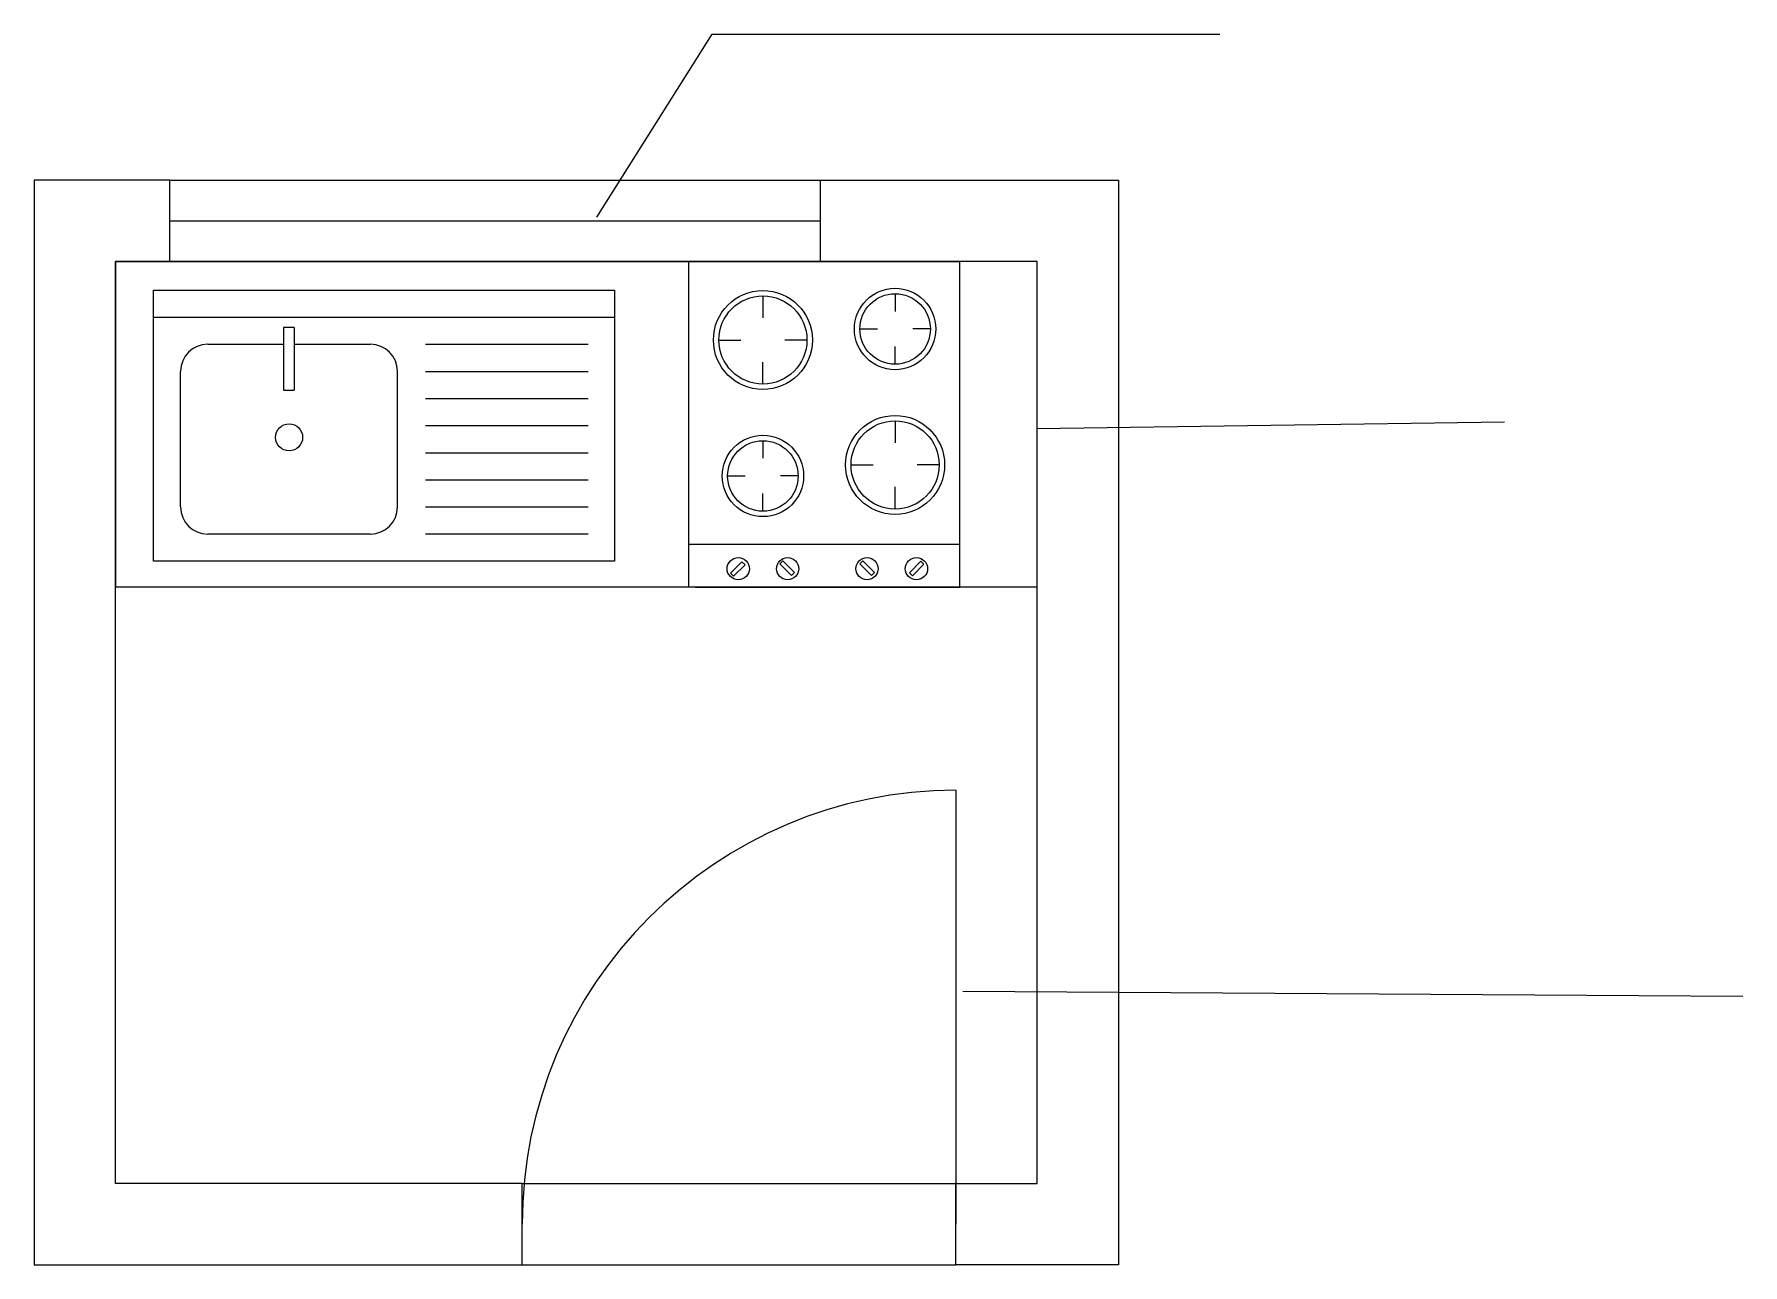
# Model space of a CAD drawing. Header units: millimetres. Extents: x 0 to 3151, y 0 to 2269.
import ezdxf

# ---------------------------------------------------------------- set-up
doc = ezdxf.new("R2010")
doc.units = ezdxf.units.MM
for name, color, linetype in [('Arc', 7, 'CONTINUOUS'), ('Line006', 7, 'CONTINUOUS'), ('Line007', 7, 'CONTINUOUS'), ('Line008', 7, 'CONTINUOUS'), ('Line009', 7, 'CONTINUOUS'), ('Line010', 7, 'CONTINUOUS'), ('Line011', 7, 'CONTINUOUS'), ('Line012', 7, 'CONTINUOUS'), ('Line013', 7, 'CONTINUOUS'), ('Rectangle002', 7, 'CONTINUOUS'), ('Shape', 7, 'CONTINUOUS'), ('Shape001', 7, 'CONTINUOUS'), ('Shape002', 7, 'CONTINUOUS'), ('Shape003', 7, 'CONTINUOUS'), ('Shape004', 7, 'CONTINUOUS'), ('Shape005', 7, 'CONTINUOUS'), ('Shape006', 7, 'CONTINUOUS'), ('Shape007', 7, 'CONTINUOUS'), ('Shape008', 7, 'CONTINUOUS'), ('Shape009', 7, 'CONTINUOUS'), ('Shape010', 7, 'CONTINUOUS'), ('Shape011', 7, 'CONTINUOUS'), ('Shape012', 7, 'CONTINUOUS'), ('Shape013', 7, 'CONTINUOUS'), ('Shape014', 7, 'CONTINUOUS'), ('Shape015', 7, 'CONTINUOUS'), ('Shape016', 7, 'CONTINUOUS'), ('Shape017', 7, 'CONTINUOUS'), ('Shape018', 7, 'CONTINUOUS'), ('Shape019', 7, 'CONTINUOUS'), ('Shape020', 7, 'CONTINUOUS'), ('Shape021', 7, 'CONTINUOUS'), ('Shape022', 7, 'CONTINUOUS'), ('Shape023', 7, 'CONTINUOUS'), ('Shape024', 7, 'CONTINUOUS'), ('Shape025', 7, 'CONTINUOUS'), ('Shape026', 7, 'CONTINUOUS'), ('Shape027', 7, 'CONTINUOUS'), ('Shape028', 7, 'CONTINUOUS'), ('Shape029', 7, 'CONTINUOUS'), ('Shape030', 7, 'CONTINUOUS'), ('Shape031', 7, 'CONTINUOUS'), ('Shape032', 7, 'CONTINUOUS'), ('Shape033', 7, 'CONTINUOUS'), ('Shape034', 7, 'CONTINUOUS'), ('Shape035', 7, 'CONTINUOUS'), ('Shape036', 7, 'CONTINUOUS'), ('Shape037', 7, 'CONTINUOUS'), ('Shape038', 7, 'CONTINUOUS'), ('Shape039', 7, 'CONTINUOUS'), ('Shape040', 7, 'CONTINUOUS'), ('Shape041', 7, 'CONTINUOUS'), ('Shape042', 7, 'CONTINUOUS'), ('Shape043', 7, 'CONTINUOUS'), ('Shape044', 7, 'CONTINUOUS'), ('Shape045', 7, 'CONTINUOUS'), ('Shape046', 7, 'CONTINUOUS'), ('Shape047', 7, 'CONTINUOUS'), ('Shape048', 7, 'CONTINUOUS'), ('Shape049', 7, 'CONTINUOUS'), ('Shape050', 7, 'CONTINUOUS'), ('Shape051', 7, 'CONTINUOUS'), ('Shape052', 7, 'CONTINUOUS'), ('Shape053', 7, 'CONTINUOUS'), ('Shape054', 7, 'CONTINUOUS'), ('Shape055', 7, 'CONTINUOUS'), ('Shape056', 7, 'CONTINUOUS'), ('Shape057', 7, 'CONTINUOUS'), ('Shape058', 7, 'CONTINUOUS'), ('Shape059', 7, 'CONTINUOUS'), ('Shape060', 7, 'CONTINUOUS'), ('Shape061', 7, 'CONTINUOUS'), ('Shape062', 7, 'CONTINUOUS'), ('Shape063', 7, 'CONTINUOUS'), ('Shape064', 7, 'CONTINUOUS'), ('Shape065', 7, 'CONTINUOUS'), ('Shape066', 7, 'CONTINUOUS'), ('Shape067', 7, 'CONTINUOUS'), ('Shape068', 7, 'CONTINUOUS'), ('Shape069', 7, 'CONTINUOUS'), ('Shape070', 7, 'CONTINUOUS'), ('Shape071', 7, 'CONTINUOUS'), ('Shape072', 7, 'CONTINUOUS'), ('Shape073', 7, 'CONTINUOUS'), ('Shape074', 7, 'CONTINUOUS'), ('Shape075', 7, 'CONTINUOUS'), ('Shape076', 7, 'CONTINUOUS'), ('Shape077', 7, 'CONTINUOUS'), ('Shape078', 7, 'CONTINUOUS'), ('Shape079', 7, 'CONTINUOUS'), ('Wire', 7, 'CONTINUOUS'), ('Wire001', 7, 'CONTINUOUS'), ('Wire002', 7, 'CONTINUOUS')]:
    doc.layers.add(name, color=color, linetype=linetype)

msp = doc.modelspace()

# ---------------------------------------------------------------- linework, layer by layer
at = {"layer": 'Arc'}
msp.add_arc((1700, 75), 800, 90, 180, dxfattribs=at)
at = {"layer": 'Line006'}
msp.add_line((250, 2000), (1450, 2000), dxfattribs=at)
at = {"layer": 'Line007'}
msp.add_line((250, 1850), (1450, 1850), dxfattribs=at)
at = {"layer": 'Line008'}
msp.add_line((250, 1925), (1450, 1925), dxfattribs=at)
at = {"layer": 'Line009'}
msp.add_line((900, 150), (1700, 150), dxfattribs=at)
at = {"layer": 'Line010'}
msp.add_line((1700, 875), (1700, 75), dxfattribs=at)
at = {"layer": 'Line011'}
msp.add_line((900, 0), (1700, 0), dxfattribs=at)
at = {"layer": 'Line012'}
msp.add_line((1850.01, 1542.47), (2711.35, 1554.49), dxfattribs=at)
at = {"layer": 'Line013'}
msp.add_line((1712.57, 504.909), (3151.17, 495.122), dxfattribs=at)
at = {"layer": 'Rectangle002'}
for p, q in [((1850, 1850), (150, 1850)), ((150, 1850), (150, 1250)), ((1850, 1250), (1850, 1850)), ((150, 1250), (1850, 1250))]:
    msp.add_line(p, q, dxfattribs=at)
at = {"layer": 'Shape'}
msp.add_line((479.935, 1697.56), (620.075, 1697.56), dxfattribs=at)
at = {"layer": 'Shape001'}
msp.add_line((479.746, 1728.24), (479.746, 1612.96), dxfattribs=at)
at = {"layer": 'Shape002'}
msp.add_line((459.746, 1612.96), (479.746, 1612.96), dxfattribs=at)
at = {"layer": 'Shape003'}
msp.add_line((459.746, 1722.59), (459.746, 1612.96), dxfattribs=at)
at = {"layer": 'Shape004'}
msp.add_line((459.746, 1728.24), (459.746, 1722.59), dxfattribs=at)
at = {"layer": 'Shape005'}
msp.add_line((479.746, 1728.24), (459.746, 1728.24), dxfattribs=at)
at = {"layer": 'Shape006'}
msp.add_circle((470.129, 1525.9), 25, dxfattribs=at)
at = {"layer": 'Shape007'}
msp.add_line((721.914, 1397.56), (1021.57, 1397.56), dxfattribs=at)
at = {"layer": 'Shape008'}
msp.add_line((721.914, 1447.56), (1021.57, 1447.56), dxfattribs=at)
at = {"layer": 'Shape009'}
msp.add_line((721.914, 1497.56), (1021.57, 1497.56), dxfattribs=at)
at = {"layer": 'Shape010'}
msp.add_line((721.914, 1547.56), (1021.57, 1547.56), dxfattribs=at)
at = {"layer": 'Shape011'}
msp.add_line((721.914, 1597.56), (1021.57, 1597.56), dxfattribs=at)
at = {"layer": 'Shape012'}
msp.add_line((721.914, 1647.56), (1021.57, 1647.56), dxfattribs=at)
at = {"layer": 'Shape013'}
msp.add_arc((320.075, 1397.56), 50, 180, -90, dxfattribs=at)
at = {"layer": 'Shape014'}
msp.add_arc((620.075, 1397.56), 50, -90, 0, dxfattribs=at)
at = {"layer": 'Shape015'}
msp.add_arc((620.075, 1647.56), 50, 0, 90, dxfattribs=at)
at = {"layer": 'Shape016'}
msp.add_arc((320.075, 1647.56), 50, 90, 180, dxfattribs=at)
at = {"layer": 'Shape017'}
msp.add_line((620.075, 1347.56), (320.075, 1347.56), dxfattribs=at)
at = {"layer": 'Shape018'}
msp.add_line((721.914, 1697.56), (1021.57, 1697.56), dxfattribs=at)
at = {"layer": 'Shape019'}
msp.add_line((670.075, 1397.56), (670.075, 1647.56), dxfattribs=at)
at = {"layer": 'Shape020'}
msp.add_line((320.075, 1697.56), (460.035, 1697.56), dxfattribs=at)
at = {"layer": 'Shape021'}
msp.add_line((1021.57, 1347.56), (721.914, 1347.56), dxfattribs=at)
at = {"layer": 'Shape022'}
msp.add_line((270.075, 1397.56), (270.075, 1647.56), dxfattribs=at)
at = {"layer": 'Shape023'}
msp.add_line((220.075, 1747.56), (1070.08, 1747.56), dxfattribs=at)
at = {"layer": 'Shape024'}
msp.add_line((220.075, 1297.56), (220.075, 1797.56), dxfattribs=at)
at = {"layer": 'Shape025'}
msp.add_line((1070.08, 1297.56), (220.075, 1297.56), dxfattribs=at)
at = {"layer": 'Shape026'}
msp.add_line((1070.08, 1797.56), (1070.08, 1297.56), dxfattribs=at)
at = {"layer": 'Shape027'}
msp.add_line((220.075, 1797.56), (1070.08, 1797.56), dxfattribs=at)
at = {"layer": 'Shape028'}
msp.add_circle((1587.8, 1475.06), 91.28, dxfattribs=at)
at = {"layer": 'Shape029'}
msp.add_line((1587.8, 1556.34), (1587.8, 1515.7), dxfattribs=at)
at = {"layer": 'Shape030'}
msp.add_circle((1587.8, 1475.06), 81.28, dxfattribs=at)
at = {"layer": 'Shape031'}
msp.add_line((1207.22, 1249.36), (1207.22, 1849.36), dxfattribs=at)
at = {"layer": 'Shape032'}
msp.add_line((1707.22, 1249.36), (1707.22, 1849.36), dxfattribs=at)
at = {"layer": 'Shape033'}
msp.add_line((1207.22, 1249.36), (1207.22, 1849.36), dxfattribs=at)
at = {"layer": 'Shape034'}
msp.add_circle((1587.8, 1725.76), 75.024, dxfattribs=at)
at = {"layer": 'Shape035'}
msp.add_circle((1343.96, 1705.44), 91.28, dxfattribs=at)
at = {"layer": 'Shape036'}
msp.add_line((1587.8, 1790.78), (1587.8, 1758.27), dxfattribs=at)
at = {"layer": 'Shape037'}
msp.add_line((1343.96, 1786.72), (1343.96, 1746.08), dxfattribs=at)
at = {"layer": 'Shape038'}
msp.add_line((1652.82, 1725.76), (1620.31, 1725.76), dxfattribs=at)
at = {"layer": 'Shape039'}
msp.add_line((1425.24, 1705.44), (1384.6, 1705.44), dxfattribs=at)
at = {"layer": 'Shape040'}
msp.add_line((1262.68, 1705.44), (1303.32, 1705.44), dxfattribs=at)
at = {"layer": 'Shape041'}
msp.add_circle((1587.8, 1725.76), 65.024, dxfattribs=at)
at = {"layer": 'Shape042'}
msp.add_line((1587.8, 1660.73), (1587.8, 1693.25), dxfattribs=at)
at = {"layer": 'Shape043'}
msp.add_line((1522.78, 1725.76), (1555.29, 1725.76), dxfattribs=at)
at = {"layer": 'Shape044'}
msp.add_circle((1343.96, 1705.44), 81.28, dxfattribs=at)
at = {"layer": 'Shape045'}
msp.add_line((1343.96, 1624.16), (1343.96, 1664.8), dxfattribs=at)
at = {"layer": 'Shape046'}
msp.add_line((1707.22, 1849.36), (1207.22, 1849.36), dxfattribs=at)
at = {"layer": 'Shape047'}
msp.add_circle((1343.96, 1454.74), 75.024, dxfattribs=at)
at = {"layer": 'Shape048'}
msp.add_circle((1389.6, 1283.69), 20.555, dxfattribs=at)
at = {"layer": 'Shape049'}
msp.add_circle((1298.49, 1283.69), 20.555, dxfattribs=at)
at = {"layer": 'Shape050'}
msp.add_circle((1535.99, 1283.69), 20.555, dxfattribs=at)
at = {"layer": 'Shape051'}
msp.add_circle((1627.1, 1283.69), 20.555, dxfattribs=at)
at = {"layer": 'Shape052'}
msp.add_line((1311.02, 1290.89), (1289.81, 1269.68), dxfattribs=at)
at = {"layer": 'Shape053'}
msp.add_line((1289.81, 1269.68), (1284.15, 1275.33), dxfattribs=at)
at = {"layer": 'Shape054'}
msp.add_line((1284.15, 1275.33), (1305.37, 1296.55), dxfattribs=at)
at = {"layer": 'Shape055'}
msp.add_line((1305.37, 1296.55), (1311.02, 1290.89), dxfattribs=at)
at = {"layer": 'Shape056'}
msp.add_line((1528.4, 1298.11), (1549.61, 1276.9), dxfattribs=at)
at = {"layer": 'Shape057'}
msp.add_line((1549.61, 1276.9), (1543.95, 1271.24), dxfattribs=at)
at = {"layer": 'Shape058'}
msp.add_line((1543.95, 1271.24), (1522.74, 1292.46), dxfattribs=at)
at = {"layer": 'Shape059'}
msp.add_line((1522.74, 1292.46), (1528.4, 1298.11), dxfattribs=at)
at = {"layer": 'Shape060'}
msp.add_line((1380.9, 1298.11), (1402.11, 1276.9), dxfattribs=at)
at = {"layer": 'Shape061'}
msp.add_line((1402.11, 1276.9), (1396.45, 1271.24), dxfattribs=at)
at = {"layer": 'Shape062'}
msp.add_line((1396.45, 1271.24), (1375.24, 1292.46), dxfattribs=at)
at = {"layer": 'Shape063'}
msp.add_line((1375.24, 1292.46), (1380.9, 1298.11), dxfattribs=at)
at = {"layer": 'Shape064'}
msp.add_line((1641.02, 1291.89), (1619.81, 1270.68), dxfattribs=at)
at = {"layer": 'Shape065'}
msp.add_line((1619.81, 1270.68), (1614.15, 1276.33), dxfattribs=at)
at = {"layer": 'Shape066'}
msp.add_line((1614.15, 1276.33), (1635.37, 1297.55), dxfattribs=at)
at = {"layer": 'Shape067'}
msp.add_line((1635.37, 1297.55), (1641.02, 1291.89), dxfattribs=at)
at = {"layer": 'Shape068'}
msp.add_line((1207.22, 1329), (1707.22, 1329), dxfattribs=at)
at = {"layer": 'Shape069'}
msp.add_line((1506.52, 1475.06), (1547.16, 1475.06), dxfattribs=at)
at = {"layer": 'Shape070'}
msp.add_line((1669.08, 1475.06), (1628.44, 1475.06), dxfattribs=at)
at = {"layer": 'Shape071'}
msp.add_line((1278.94, 1454.74), (1311.45, 1454.74), dxfattribs=at)
at = {"layer": 'Shape072'}
msp.add_line((1343.96, 1389.71), (1343.96, 1422.23), dxfattribs=at)
at = {"layer": 'Shape073'}
msp.add_line((1408.98, 1454.74), (1376.47, 1454.74), dxfattribs=at)
at = {"layer": 'Shape074'}
msp.add_line((1587.8, 1393.78), (1587.8, 1434.42), dxfattribs=at)
at = {"layer": 'Shape075'}
msp.add_circle((1343.96, 1454.74), 65.024, dxfattribs=at)
at = {"layer": 'Shape076'}
msp.add_line((1343.96, 1519.76), (1343.96, 1487.25), dxfattribs=at)
at = {"layer": 'Shape077'}
msp.add_line((1219.54, 1249.36), (1707.22, 1249.36), dxfattribs=at)
at = {"layer": 'Shape078'}
msp.add_line((1707.22, 1249.36), (1207.22, 1249.36), dxfattribs=at)
at = {"layer": 'Shape079'}
msp.add_line((1707.22, 1249.36), (1207.22, 1249.36), dxfattribs=at)
at = {"layer": 'Wire'}
for p, q in [((150, 2000), (0, 2000)), ((0, 2000), (0, 0)), ((250, 2000), (150, 2000)), ((250, 1850), (250, 2000)), ((150, 150), (150, 1850)), ((150, 1850), (250, 1850)), ((900, 150), (150, 150)), ((900, 0), (900, 150)), ((0, 0), (900, 0))]:
    msp.add_line(p, q, dxfattribs=at)
at = {"layer": 'Wire001'}
for p, q in [((1450, 1850), (1450, 2000)), ((1450, 2000), (2000, 2000)), ((2000, 2000), (2000, 0)), ((1850, 1850), (1450, 1850)), ((1850, 150), (1850, 1850)), ((1700, 0), (1700, 150)), ((1700, 150), (1850, 150)), ((2000, 0), (1700, 0))]:
    msp.add_line(p, q, dxfattribs=at)
at = {"layer": 'Wire002'}
for p, q in [((1037.81, 1931.78, 0), (1250.66, 2269.41, 0)), ((1250.66, 2269.41, 0), (2186.49, 2269.41, 0))]:
    msp.add_line(p, q, dxfattribs=at)

doc.saveas('drawing.dxf')
